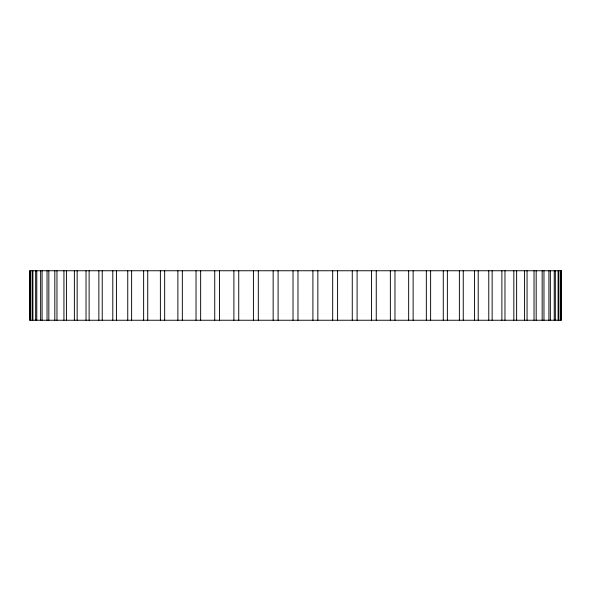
<?xml version="1.0" encoding="UTF-8"?>
<svg xmlns="http://www.w3.org/2000/svg" width="591" height="591" viewBox="0 0 591 591"><rect width="100%" height="100%" fill="white"/><g stroke="black" fill="none" stroke-linecap="round" stroke-linejoin="round"><path stroke-width="0.89" d="M560.889 270.759L560.889 320.241M560.519 270.759L560.519 320.241M558.85 270.759L558.85 320.241M558.111 270.759L558.111 320.241M555.333 270.759L555.333 320.241M554.232 270.759L554.232 320.241M550.361 270.759L550.361 320.241M548.906 270.759L548.906 320.241M543.971 270.759L543.971 320.241M542.161 270.759L542.161 320.241M536.185 270.759L536.185 320.241M534.035 270.759L534.035 320.241M527.061 270.759L527.061 320.241M524.579 270.759L524.579 320.241M516.63 270.759L516.63 320.241M513.845 270.759L513.845 320.241M504.973 270.759L504.973 320.241M501.885 270.759L501.885 320.241M492.14 270.759L492.14 320.241M488.772 270.759L488.772 320.241M478.208 270.759L478.208 320.241M474.573 270.759L474.573 320.241M463.255 270.759L463.255 320.241M459.384 270.759L459.384 320.241M447.365 270.759L447.365 320.241M443.272 270.759L443.272 320.241M430.617 270.759L430.617 320.241M426.333 270.759L426.333 320.241M413.124 270.759L413.124 320.241M408.662 270.759L408.662 320.241M394.965 270.759L394.965 320.241M390.356 270.759L390.356 320.241M376.26 270.759L376.26 320.241M371.525 270.759L371.525 320.241M357.097 270.759L357.097 320.241M352.266 270.759L352.266 320.241M337.587 270.759L337.587 320.241M332.689 270.759L332.689 320.241M317.847 270.759L317.847 320.241M312.905 270.759L312.905 320.241M297.975 270.759L297.975 320.241M293.025 270.759L293.025 320.241M278.095 270.759L278.095 320.241M273.153 270.759L273.153 320.241M258.311 270.759L258.311 320.241M253.413 270.759L253.413 320.241M238.734 270.759L238.734 320.241M233.903 270.759L233.903 320.241M219.475 270.759L219.475 320.241M214.74 270.759L214.74 320.241M200.645 270.759L200.645 320.241M196.035 270.759L196.035 320.241M182.338 270.759L182.338 320.241M177.876 270.759L177.876 320.241M164.667 270.759L164.667 320.241M160.383 270.759L160.383 320.241M147.728 270.759L147.728 320.241M143.635 270.759L143.635 320.241M131.616 270.759L131.616 320.241M127.745 270.759L127.745 320.241M116.427 270.759L116.427 320.241M112.792 270.759L112.792 320.241M102.228 270.759L102.228 320.241M98.86 270.759L98.86 320.241M89.115 270.759L89.115 320.241M86.027 270.759L86.027 320.241M77.155 270.759L77.155 320.241M74.37 270.759L74.37 320.241M66.421 270.759L66.421 320.241M63.939 270.759L63.939 320.241M56.965 270.759L56.965 320.241M54.815 270.759L54.815 320.241M48.839 270.759L48.839 320.241M47.029 270.759L47.029 320.241M42.094 270.759L42.094 320.241M40.639 270.759L40.639 320.241M36.768 270.759L36.768 320.241M35.667 270.759L35.667 320.241M32.889 270.759L32.889 320.241M32.15 270.759L32.15 320.241M30.481 270.759L30.481 320.241M30.111 270.759L30.111 320.241M561.45 270.759L29.55 270.759L29.55 320.241L561.45 320.241L561.45 270.759"/></g></svg>
